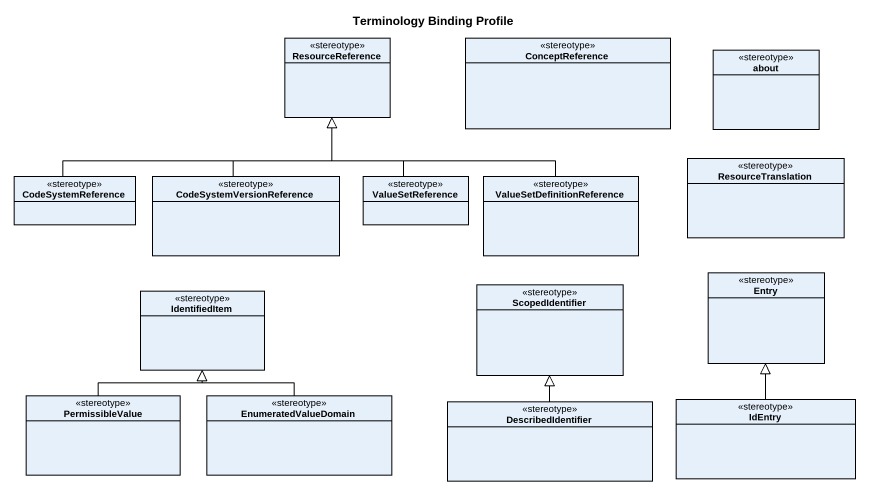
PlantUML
@startuml
title Terminology Binding Profile
hide circle
hide empty members
class ResourceReference <<stereotype>>
class ConceptReference <<stereotype>>
class about <<stereotype>>
class ResourceTranslation <<stereotype>>
class CodeSystemReference <<stereotype>>
class CodeSystemVersionReference <<stereotype>>
class ValueSetReference <<stereotype>>
class ValueSetDefinitionReference <<stereotype>>
class Entry <<stereotype>>
class IdentifiedItem <<stereotype>>
class ScopedIdentifier <<stereotype>>
class PermissibleValue <<stereotype>>
class EnumeratedValueDomain <<stereotype>>
class IdEntry <<stereotype>>
class DescribedIdentifier <<stereotype>>
CodeSystemReference -right-|> ResourceReference
CodeSystemVersionReference -up-|> ResourceReference
ValueSetReference -up-|> ResourceReference
ValueSetDefinitionReference -up-|> ResourceReference
PermissibleValue -up-|> IdentifiedItem
EnumeratedValueDomain -up-|> IdentifiedItem
IdEntry -up-|> Entry
DescribedIdentifier -up-|> ScopedIdentifier
@enduml
